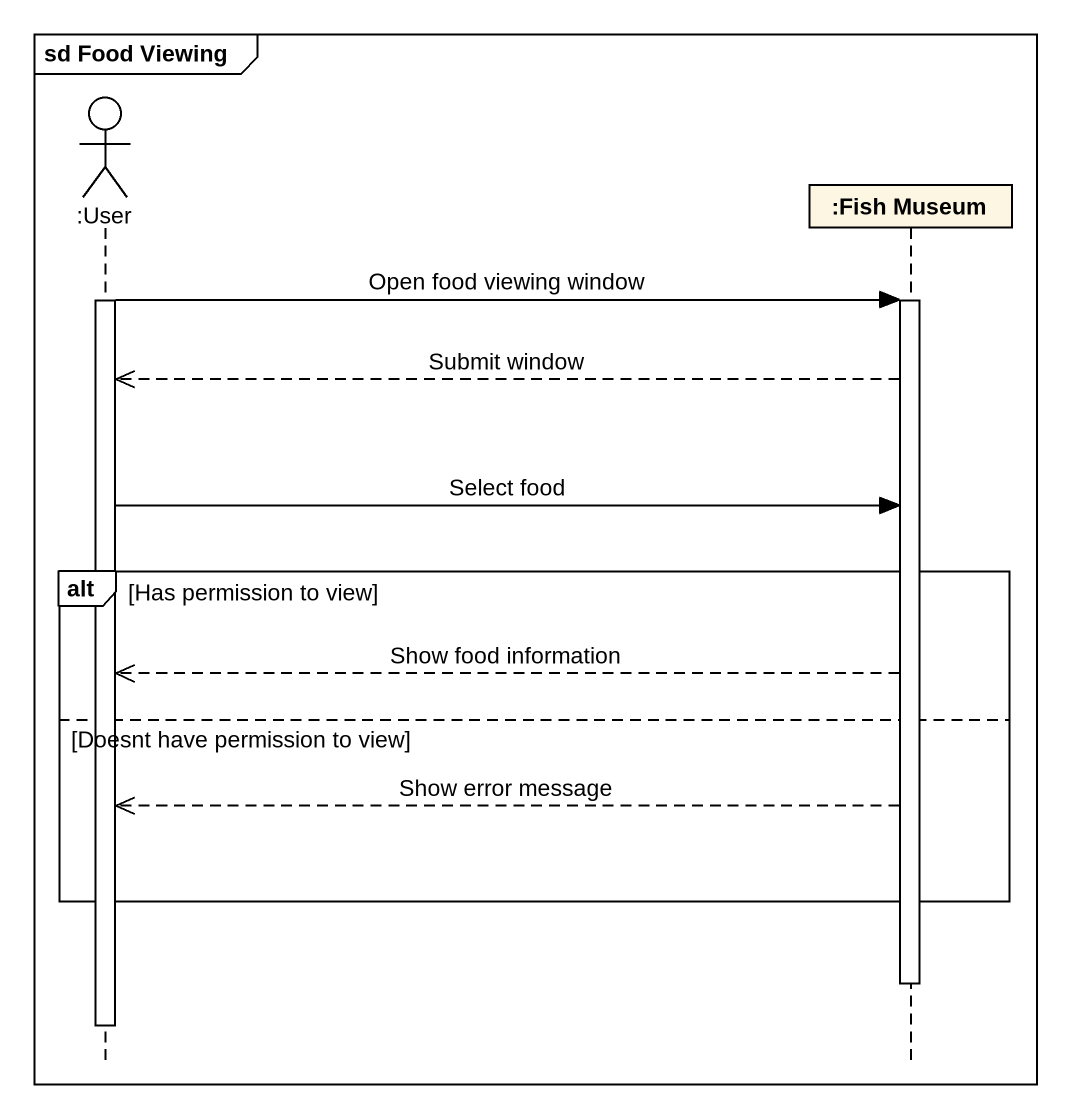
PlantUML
@startuml
mainframe sd Food Viewing
hide footbox
actor ":User" as User
participant ":Fish Museum" as Fish_Museum

activate User
User -> Fish_Museum : Open food viewing window
activate Fish_Museum
Fish_Museum -->> User : Submit window
User -> Fish_Museum : Select food
alt Has permission to view
  Fish_Museum -->> User : Show food information
else Doesnt have permission to view
  Fish_Museum -->> User : Show error message
end
deactivate Fish_Museum
deactivate User
@enduml
